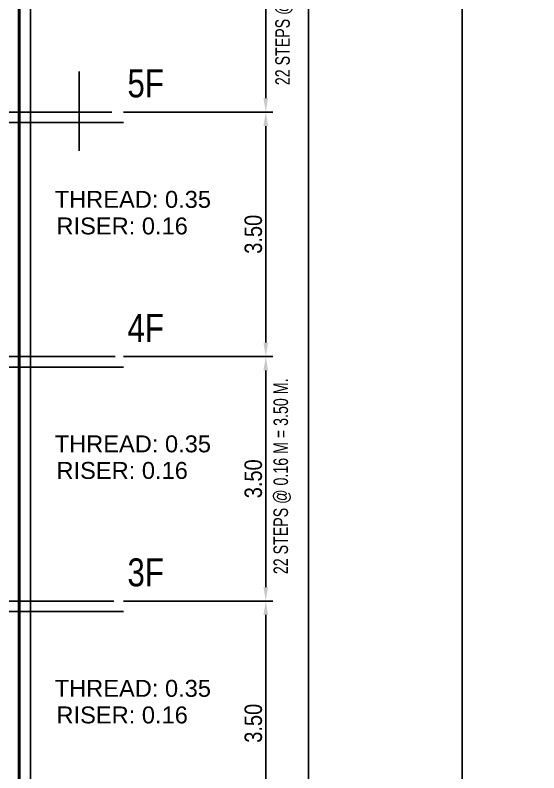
# Model space of a CAD drawing. Header units: millimetres. Extents: x 2148 to 2681, y 758 to 986.
# Drawn here: x 2573.45 to 2580.95, y 878.37 to 889.22 of the extents above; entities that cross this region are included whole.
import ezdxf

# ---------------------------------------------------------------- set-up
doc = ezdxf.new("R2010")
doc.units = ezdxf.units.MM
for name, color, linetype in [('A-Wall', 4, 'Continuous'), ('D', 1, 'Continuous'), ('DIM', 20, 'Continuous'), ('HATCH', 8, 'Continuous'), ('TLBLK', 7, 'Continuous'), ('wall', 4, 'Continuous')]:
    doc.layers.add(name, color=color, linetype=linetype)
doc.styles.add('ARIALNW', font='ARIALN.TTF')
doc.styles.get("Standard").update_dxf_attribs({"font": 'arial.ttf'})
doc.styles.add('SWISS', font='swissl.ttf')
doc.dimstyles.new('DIM 100', dxfattribs={"dimtxt": 0.2, "dimasz": 0.2, "dimexe": 0.1, "dimexo": 0, "dimgap": 0.05, "dimtad": 1, "dimzin": 0, "dimdsep": 46, "dimtxsty": 'ARIALNW', "dimcen": 0.09, "dimclrd": 6, "dimclre": 6, "dimclrt": 13, "dimadec": 0, "dimazin": 0, "dimtfac": 1, "dimtofl": 0, "dimtmove": 2, "dimatfit": 3, "dimfxl": 1, "dimtolj": 1, "dimtzin": 0, "dimarcsym": 0})

# ---------------------------------------------------------------- blocks, each defined once
blk = doc.blocks.new('*D2744')
at = {"color": 6, "lineweight": -2, "ltscale": 0.05, "transparency": 16777216}
for p, q in [((2575.001, 880.834), (2577.139, 880.834)), ((2577.039, 877.534), (2577.039, 880.634)), ((2575.001, 877.334), (2577.139, 877.334))]:
    blk.add_line(p, q, dxfattribs=at)
at = {"color": 6, "ltscale": 0.05, "transparency": 16777216}
for points in [[(2577.005, 880.634), (2577.072, 880.634), (2577.039, 880.834)], [(2577.005, 877.534), (2577.072, 877.534), (2577.039, 877.334)]]:
    blk.add_solid(points, dxfattribs=at)
at = {"layer": 'Defpoints', "color": 0, "ltscale": 0.05, "transparency": 16777216}
for p in [(2575.001, 880.834, 0), (2577.039, 880.834), (2575.001, 877.334, 0)]:
    blk.add_point(p, dxfattribs=at)
at = {"color": 13, "ltscale": 0.05, "transparency": 16777216, "insert": (2576.861, 879.084), "char_height": 0.25, "attachment_point": 5, "rotation": 90, "style": 'ARIALNW'}
blk.add_mtext('\\A1;3.50', dxfattribs=at)
blk = doc.blocks.new('*D2745')
at = {"color": 6, "lineweight": -2, "ltscale": 0.05, "transparency": 16777216}
for p, q in [((2575.001, 884.334), (2577.139, 884.334)), ((2577.039, 881.034), (2577.039, 884.134)), ((2575.001, 880.834), (2577.139, 880.834))]:
    blk.add_line(p, q, dxfattribs=at)
at = {"color": 6, "ltscale": 0.05, "transparency": 16777216}
for points in [[(2577.005, 884.134), (2577.072, 884.134), (2577.039, 884.334)], [(2577.005, 881.034), (2577.072, 881.034), (2577.039, 880.834)]]:
    blk.add_solid(points, dxfattribs=at)
at = {"layer": 'Defpoints', "color": 0, "ltscale": 0.05, "transparency": 16777216}
for p in [(2575.001, 884.334, 0), (2577.039, 884.334), (2575.001, 880.834, 0)]:
    blk.add_point(p, dxfattribs=at)
at = {"color": 13, "ltscale": 0.05, "transparency": 16777216, "insert": (2576.861, 882.584), "char_height": 0.25, "attachment_point": 5, "rotation": 90, "style": 'ARIALNW'}
blk.add_mtext('\\A1;3.50', dxfattribs=at)
blk = doc.blocks.new('*D2746')
at = {"color": 6, "lineweight": -2, "ltscale": 0.05, "transparency": 16777216}
for p, q in [((2575.001, 887.834), (2577.139, 887.834)), ((2577.039, 884.534), (2577.039, 887.634)), ((2575.001, 884.334), (2577.139, 884.334))]:
    blk.add_line(p, q, dxfattribs=at)
at = {"color": 6, "ltscale": 0.05, "transparency": 16777216}
for points in [[(2577.005, 887.634), (2577.072, 887.634), (2577.039, 887.834)], [(2577.005, 884.534), (2577.072, 884.534), (2577.039, 884.334)]]:
    blk.add_solid(points, dxfattribs=at)
at = {"layer": 'Defpoints', "color": 0, "ltscale": 0.05, "transparency": 16777216}
for p in [(2575.001, 887.834, 0), (2577.039, 887.834), (2575.001, 884.334, 0)]:
    blk.add_point(p, dxfattribs=at)
at = {"color": 13, "ltscale": 0.05, "transparency": 16777216, "insert": (2576.861, 886.084), "char_height": 0.25, "attachment_point": 5, "rotation": 90, "style": 'ARIALNW'}
blk.add_mtext('\\A1;3.50', dxfattribs=at)
blk = doc.blocks.new('*D2747')
at = {"color": 6, "lineweight": -2, "ltscale": 0.05, "transparency": 16777216}
for p, q in [((2575.001, 891.334), (2577.139, 891.334)), ((2577.039, 888.034), (2577.039, 891.134)), ((2575.001, 887.834), (2577.139, 887.834))]:
    blk.add_line(p, q, dxfattribs=at)
at = {"color": 6, "ltscale": 0.05, "transparency": 16777216}
for points in [[(2577.005, 891.134), (2577.072, 891.134), (2577.039, 891.334)], [(2577.005, 888.034), (2577.072, 888.034), (2577.039, 887.834)]]:
    blk.add_solid(points, dxfattribs=at)
at = {"layer": 'Defpoints', "color": 0, "ltscale": 0.05, "transparency": 16777216}
for p in [(2575.001, 891.334, 0), (2577.039, 891.334), (2575.001, 887.834, 0)]:
    blk.add_point(p, dxfattribs=at)
at = {"color": 13, "ltscale": 0.05, "transparency": 16777216, "insert": (2576.861, 889.584), "char_height": 0.25, "attachment_point": 5, "rotation": 90, "style": 'ARIALNW'}
blk.add_mtext('\\A1;3.50', dxfattribs=at)
blk = doc.blocks.new('A$C1DB67A09')
at = {"layer": 'Defpoints', "ltscale": 0.5, "elevation": 0}
blk.add_lwpolyline([(7.292, -83.48), (108.892, -83.48), (108.892, -7.28), (7.292, -7.28)], close=True, dxfattribs=at)
at = {"layer": 'wall', "color": 16, "linetype": 'ByBlock', "ltscale": 1.5, "elevation": 0}
blk.add_lwpolyline([(9.492, -81.28), (106.692, -81.28), (106.692, -9.48), (9.492, -9.48)], close=True, dxfattribs=at)

msp = doc.modelspace()

# ---------------------------------------------------------------- linework, layer by layer
at = {"ltscale": 0.05}
for p, q in [((2570.1712179, 887.683672, 0), (2575.0007214, 887.683672, 0)), ((2570.1712179, 884.183672, 0), (2575.0007214, 884.183672, 0)), ((2570.1712179, 880.683672, 0.0000002), (2575.0007214, 880.683672, 0))]:
    msp.add_line(p, q, dxfattribs=at)
at = {"ltscale": 0.05, "elevation": -0.0000001}
for points in [[(2570.1712179, 887.763672), (2569.8516997, 887.763672), (2569.8516997, 887.833672), (2574.8328529, 887.833672)], [(2570.1712179, 884.263672), (2569.8516997, 884.263672), (2569.8516997, 884.333672), (2574.8791638, 884.333672)], [(2570.1712179, 880.763672), (2569.8516997, 880.763672), (2569.8516997, 880.833672), (2574.8639408, 880.833672)]]:
    msp.add_lwpolyline(points, dxfattribs=at)
at = {"layer": 'A-Wall'}
msp.add_line((2574.3670972, 888.4144607), (2574.3670972, 887.2774938), dxfattribs=at)
at = {"layer": 'D', "color": 3, "ltscale": 0.5}
for p, q in [((2573.4958357, 871.3395258, 0), (2573.4958357, 895.6789966, 0)), ((2573.5158357, 871.3395258, 0), (2573.5158357, 895.6789966, 0))]:
    msp.add_line(p, q, dxfattribs=at)
at = {"layer": 'Defpoints', "ltscale": 0.5, "elevation": 0}
msp.add_lwpolyline([(2478.2500187, 833.8388045), (2579.8500187, 833.8388045), (2579.8500187, 910.0388045), (2478.2500187, 910.0388045)], close=True, dxfattribs=at)
at = {"layer": 'HATCH', "linetype": 'ByBlock', "ltscale": 0.5}
msp.add_line((2573.6704084, 871.3309632), (2573.6704084, 901.1845258, 0), dxfattribs=at)

# ---------------------------------------------------------------- block references
at = {"layer": 'DIM', "color": 8}
for p in [(2470.958248, 917.3189005), (2572.558248, 917.3189005)]:
    msp.add_blockref('A$C1DB67A09', p, dxfattribs=at)

# ---------------------------------------------------------------- texts
at = {"char_height": 0.4, "width": 0.28, "attachment_point": 1}
for s, insert in [('{\\fSwis721 BdOul BT|b0|i0|c0|p82;\\W0.8;5F}', (2575.0576435, 888.4443644, 0)), ('{\\fSwis721 BdOul BT|b0|i0|c0|p82;\\W0.8;4F}', (2575.0576435, 884.9443644, 0)), ('{\\fSwis721 BdOul BT|b0|i0|c0|p82;\\W0.8;3F}', (2575.0576435, 881.4443644, 0))]:
    msp.add_mtext(s, dxfattribs=dict(at, insert=insert))
at = {"layer": 'TLBLK', "color": 7, "char_height": 0.208, "width": 8.634551958, "attachment_point": 5, "rotation": 90}
for insert in [(2577.2995765, 889.619077, 0), (2577.274045, 882.619077, 0)]:
    msp.add_mtext('{\\W0.7;22 STEPS @ 0.16 M = 3.50 M.}', dxfattribs=dict(at, insert=insert))
at = {"layer": 'TLBLK', "color": 7, "char_height": 0.242437583, "width": 5.279969108, "attachment_point": 5, "style": 'SWISS'}
for s, insert in [('THREAD: 0.35', (2575.1342857, 886.5821874, 0)), ('RISER: 0.16', (2574.9815117, 886.2015544, 0)), ('THREAD: 0.35', (2575.1342857, 883.0821874, 0)), ('RISER: 0.16', (2574.9815117, 882.7015544, 0)), ('THREAD: 0.35', (2575.1342857, 879.5821874, 0)), ('RISER: 0.16', (2574.9815117, 879.2015544, 0))]:
    msp.add_mtext(s, dxfattribs=dict(at, insert=insert))

# ---------------------------------------------------------------- dimensions: what is measured, and where the dimension line sits
at = {"ltscale": 0.05}
for base, p1, p2, picture, middle in [((2577.0385273, 891.333672, 0), (2575.0007214, 887.833672, 0), (2575.0007214, 891.333672, 0), '*D2747', (2576.860884, 889.583672, 0)), ((2577.0385273, 887.833672, 0), (2575.0007214, 884.333672, 0), (2575.0007214, 887.833672, 0), '*D2746', (2576.860884, 886.083672, 0)), ((2577.0385273, 884.333672, 0), (2575.0007214, 880.833672, 0), (2575.0007214, 884.333672, 0), '*D2745', (2576.860884, 882.583672, 0)), ((2577.0385273, 880.833672, 0), (2575.0007214, 877.333672, 0), (2575.0007214, 880.833672, 0), '*D2744', (2576.860884, 879.083672, 0))]:
    dim = msp.add_linear_dim(base=base, p1=p1, p2=p2, angle=90, dimstyle='DIM 100', override={"dimtxt": 0.25}, dxfattribs=at)
    dim.commit()
    dim.dimension.update_dxf_attribs({"geometry": picture, "text_midpoint": middle})

doc.saveas('drawing.dxf')
